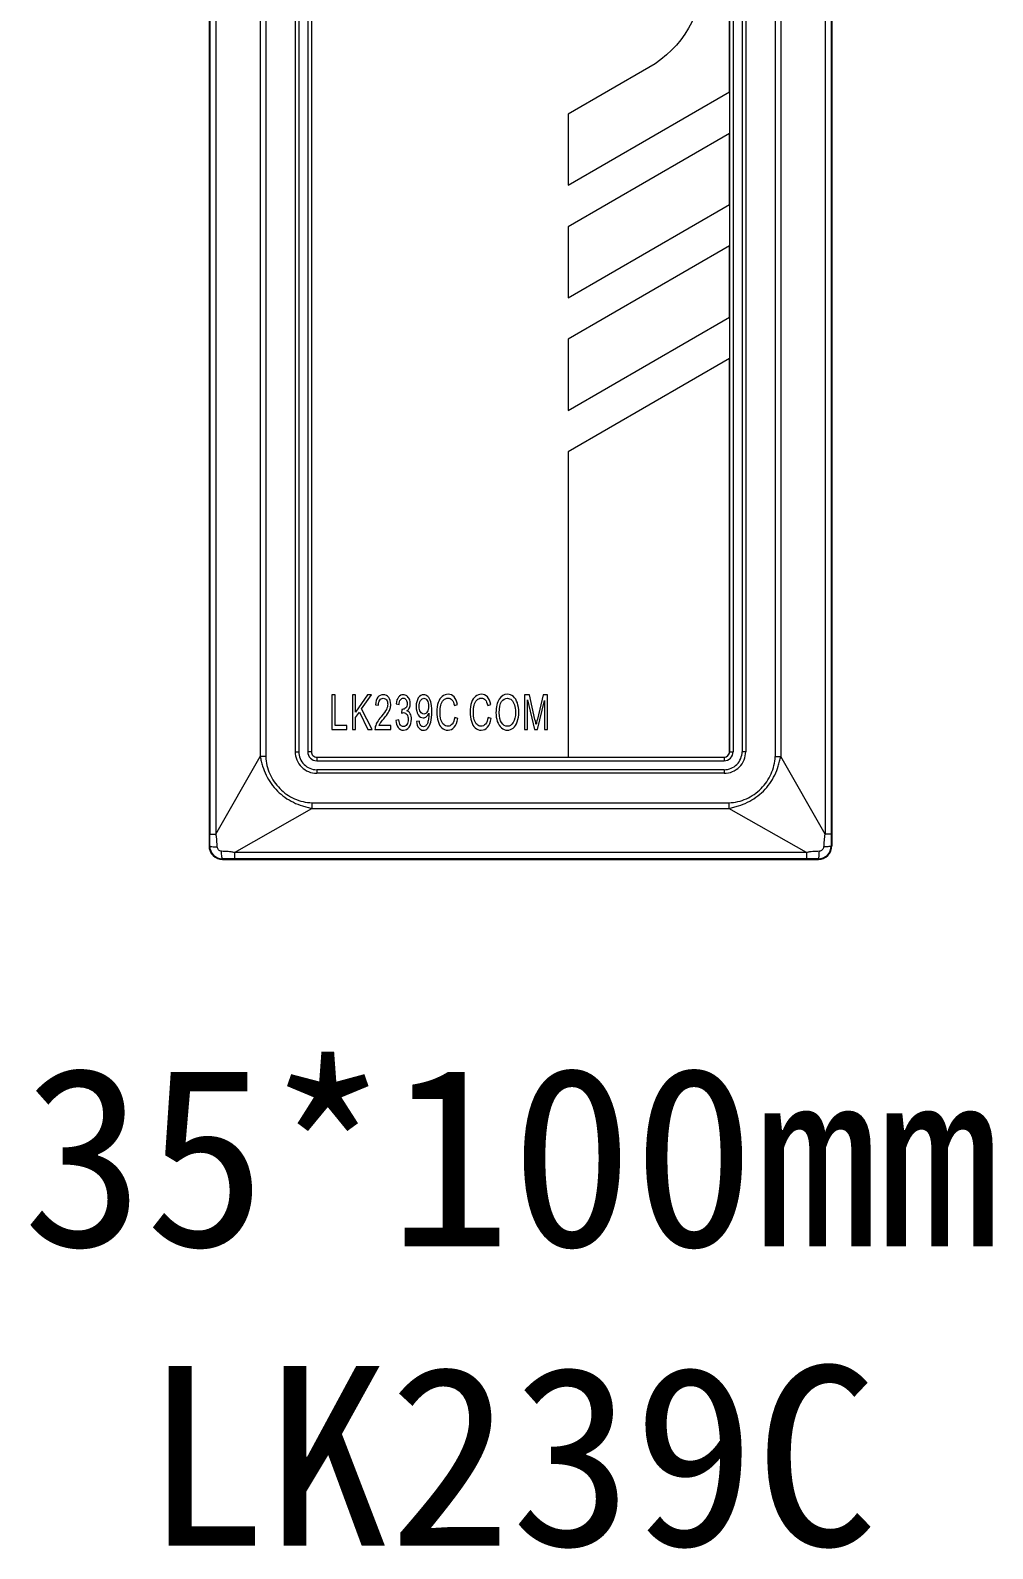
# Model space of a CAD drawing. Header units: millimetres. Extents: x 33157 to 59611, y -29750 to 1750.
# Drawn here: x 53951 to 54004.6, y -4055.3 to -3970.7 of the extents above; entities that cross this region are included whole.
import ezdxf

# ---------------------------------------------------------------- set-up
doc = ezdxf.new("R2010")
doc.units = ezdxf.units.MM
doc.layers.get('0').update_dxf_attribs({"lineweight": 18})
doc.layers.add('细实线', color=7, linetype='Continuous', lineweight=20)
doc.styles.add('WMF-宋体0', font='')
doc.styles.get('WMF-宋体0').set_extended_font_data('宋体')

msp = doc.modelspace()

# ---------------------------------------------------------------- linework, layer by layer
at = {"lineweight": 9}
for p, q in [((53960.92, -3917.66), (53960.92, -4016.16)), ((53995.62, -3917.66), (53995.62, -4016.16)), ((53960.958, -3918.324), (53960.958, -4015.496)), ((53961.3, -3918.324), (53961.3, -4015.496)), ((53995.241, -3918.324), (53995.241, -4015.496)), ((53995.583, -3918.324), (53995.583, -4015.496)), ((53963.766, -3922.641), (53963.766, -4011.179)), ((53964.083, -3922.641), (53964.083, -4011.179)), ((53965.72, -3922.91), (53965.72, -4010.91)), ((53965.92, -3922.91), (53965.92, -4010.91)), ((53966.42, -3922.91), (53966.42, -4010.91)), ((53966.62, -3922.91), (53966.62, -4010.91)), ((53989.92, -3922.91), (53989.92, -4010.91)), ((53990.12, -3922.91), (53990.12, -4010.91)), ((53990.62, -3922.91), (53990.62, -4010.91)), ((53990.82, -3922.91), (53990.82, -4010.91)), ((53992.458, -3922.641), (53992.458, -4011.179)), ((53992.774, -3922.641), (53992.774, -4011.179)), ((53963.766, -4011.179), (53963.766, -4011.179)), ((53964.083, -4011.179), (53964.083, -4011.179)), ((53965.92, -4010.91), (53965.92, -4010.91)), ((53966.62, -4010.91), (53966.62, -4010.91)), ((53966.92, -4011.21), (53966.92, -4011.21)), ((53966.92, -4011.21), (53966.92, -4011.41)), ((53989.62, -4011.21), (53989.62, -4011.21)), ((53989.62, -4011.21), (53989.62, -4011.21)), ((53989.62, -4011.21), (53989.62, -4011.41)), ((53989.62, -4011.21), (53989.62, -4011.21)), ((53990.12, -4010.91), (53990.12, -4010.91)), ((53990.82, -4010.91), (53990.82, -4010.91)), ((53992.774, -4011.179), (53992.774, -4011.179)), ((53966.92, -4011.91), (53966.92, -4011.91)), ((53966.92, -4011.91), (53966.92, -4012.11)), ((53989.62, -4011.41), (53989.62, -4011.41)), ((53989.62, -4011.91), (53989.62, -4011.91)), ((53989.62, -4011.91), (53989.62, -4011.91)), ((53989.62, -4011.91), (53989.62, -4012.11)), ((53989.62, -4012.11), (53989.62, -4012.11)), ((53966.651, -4013.748), (53966.651, -4013.748)), ((53966.651, -4013.748), (53966.651, -4014.064)), ((53989.89, -4013.748), (53989.89, -4013.748)), ((53989.89, -4013.748), (53989.89, -4013.748)), ((53989.89, -4013.748), (53989.89, -4014.064)), ((53966.651, -4014.064), (53966.651, -4014.064)), ((53989.89, -4014.064), (53989.89, -4014.064)), ((53961.3, -4015.496), (53961.3, -4015.496)), ((53995.583, -4015.496), (53995.583, -4015.496)), ((53960.957, -4016.16), (53960.957, -4016.16)), ((53995.62, -4016.16), (53995.62, -4016.16)), ((53961.67, -4016.873), (53961.67, -4016.873)), ((53961.67, -4016.873), (53961.67, -4016.91)), ((53962.334, -4016.53), (53962.334, -4016.53)), ((53962.334, -4016.53), (53962.334, -4016.872)), ((53994.206, -4016.53), (53994.206, -4016.53)), ((53994.206, -4016.53), (53994.206, -4016.53)), ((53994.206, -4016.53), (53994.206, -4016.872)), ((53994.206, -4016.872), (53994.206, -4016.872)), ((53994.87, -4016.873), (53994.87, -4016.873)), ((53994.87, -4016.873), (53994.87, -4016.91)), ((53994.87, -4016.91), (53994.87, -4016.91))]:
    msp.add_line(p, q, dxfattribs=at)
for points, knots in [([(53988.42, -3922.61), (53988.42, -3922.61), (53989.62, -3922.61), (53989.62, -3922.61), (53989.785, -3922.61), (53989.92, -3922.745), (53989.92, -3922.91), (53989.92, -3922.91), (53989.92, -3974.167), (53989.92, -3974.167), (53989.92, -3974.167), (53980.92, -3979.363), (53980.92, -3979.363), (53980.92, -3979.363), (53980.92, -3975.406), (53980.92, -3975.406), (53980.92, -3975.406), (53985.42, -3972.808), (53985.42, -3972.808), (53987.328, -3971.706), (53988.42, -3969.815), (53988.42, -3967.612), (53988.42, -3967.612), (53988.42, -3922.61), (53988.42, -3922.61)], [0, 0, 0, 0, 145209.780127, 145209.780127, 145209.780127, 290419.560254, 290419.560254, 290419.560254, 435629.34038, 435629.34038, 435629.34038, 580839.120507, 580839.120507, 580839.120507, 726048.900634, 726048.900634, 726048.900634, 871258.680761, 871258.680761, 871258.680761, 1016468.460887, 1016468.460887, 1016468.460887, 1161678.241014, 1161678.241014, 1161678.241014, 1161678.241014]), ([(53989.92, -3976.477), (53989.92, -3976.477), (53989.92, -3980.434), (53989.92, -3980.434), (53989.92, -3980.434), (53980.92, -3985.63), (53980.92, -3985.63), (53980.92, -3985.63), (53980.92, -3981.673), (53980.92, -3981.673), (53980.92, -3981.673), (53989.92, -3976.477), (53989.92, -3976.477)], [0, 0, 0, 0, 155194.413418, 155194.413418, 155194.413418, 310388.826835, 310388.826835, 310388.826835, 465583.240253, 465583.240253, 465583.240253, 620777.653671, 620777.653671, 620777.653671, 620777.653671]), ([(53989.92, -3982.744), (53989.92, -3982.744), (53989.92, -3986.701), (53989.92, -3986.701), (53989.92, -3986.701), (53980.92, -3991.898), (53980.92, -3991.898), (53980.92, -3991.898), (53980.92, -3987.94), (53980.92, -3987.94), (53980.92, -3987.94), (53989.92, -3982.744), (53989.92, -3982.744)], [0, 0, 0, 0, 155203.950534, 155203.950534, 155203.950534, 310407.901068, 310407.901068, 310407.901068, 465611.851602, 465611.851602, 465611.851602, 620815.802136, 620815.802136, 620815.802136, 620815.802136]), ([(53989.92, -3989.011), (53989.92, -3989.011), (53989.92, -4010.91), (53989.92, -4010.91), (53989.92, -4011.075), (53989.785, -4011.21), (53989.62, -4011.21), (53989.62, -4011.21), (53980.92, -4011.21), (53980.92, -4011.21), (53980.92, -4011.21), (53980.92, -3994.207), (53980.92, -3994.207), (53980.92, -3994.207), (53989.92, -3989.011), (53989.92, -3989.011)], [0, 0, 0, 0, 150834.966515, 150834.966515, 150834.966515, 301669.93303, 301669.93303, 301669.93303, 452504.899544, 452504.899544, 452504.899544, 603339.866059, 603339.866059, 603339.866059, 754174.832574, 754174.832574, 754174.832574, 754174.832574]), ([(53967.77, -4009.678), (53967.77, -4009.678), (53967.77, -4007.743), (53967.77, -4007.743), (53967.77, -4007.743), (53967.947, -4007.743), (53967.947, -4007.743), (53967.947, -4007.743), (53967.947, -4009.451), (53967.947, -4009.451), (53967.947, -4009.451), (53968.6, -4009.451), (53968.6, -4009.451), (53968.6, -4009.451), (53968.6, -4009.678), (53968.6, -4009.678), (53968.6, -4009.678), (53967.77, -4009.678), (53967.77, -4009.678)], [0, 0, 0, 0, 148589.163504, 148589.163504, 148589.163504, 297178.327008, 297178.327008, 297178.327008, 445767.490511, 445767.490511, 445767.490511, 594356.654015, 594356.654015, 594356.654015, 742945.817519, 742945.817519, 742945.817519, 891534.981023, 891534.981023, 891534.981023, 891534.981023]), ([(53968.906, -4009.678), (53968.906, -4009.678), (53968.906, -4007.743), (53968.906, -4007.743), (53968.906, -4007.743), (53969.082, -4007.743), (53969.082, -4007.743), (53969.082, -4007.743), (53969.082, -4008.702), (53969.082, -4008.702), (53969.082, -4008.702), (53969.742, -4007.743), (53969.742, -4007.743), (53969.742, -4007.743), (53969.98, -4007.743), (53969.98, -4007.743), (53969.98, -4007.743), (53969.423, -4008.527), (53969.423, -4008.527), (53969.423, -4008.527), (53970.004, -4009.678), (53970.004, -4009.678), (53970.004, -4009.678), (53969.772, -4009.678), (53969.772, -4009.678), (53969.772, -4009.678), (53969.299, -4008.701), (53969.299, -4008.701), (53969.299, -4008.701), (53969.082, -4009.007), (53969.082, -4009.007), (53969.082, -4009.007), (53969.082, -4009.678), (53969.082, -4009.678), (53969.082, -4009.678), (53968.906, -4009.678), (53968.906, -4009.678)], [0, 0, 0, 0, 141981.317811, 141981.317811, 141981.317811, 283962.635622, 283962.635622, 283962.635622, 425943.953433, 425943.953433, 425943.953433, 567925.271244, 567925.271244, 567925.271244, 709906.589055, 709906.589055, 709906.589055, 851887.906866, 851887.906866, 851887.906866, 993869.224677, 993869.224677, 993869.224677, 1135850.542488, 1135850.542488, 1135850.542488, 1277831.860299, 1277831.860299, 1277831.860299, 1419813.17811, 1419813.17811, 1419813.17811, 1561794.495921, 1561794.495921, 1561794.495921, 1703775.813732, 1703775.813732, 1703775.813732, 1703775.813732]), ([(53971.045, -4009.451), (53971.045, -4009.451), (53971.045, -4009.678), (53971.045, -4009.678), (53971.045, -4009.678), (53970.165, -4009.678), (53970.165, -4009.678), (53970.164, -4009.62), (53970.17, -4009.565), (53970.184, -4009.512), (53970.207, -4009.425), (53970.243, -4009.339), (53970.293, -4009.255), (53970.343, -4009.171), (53970.414, -4009.074), (53970.506, -4008.963), (53970.65, -4008.791), (53970.748, -4008.654), (53970.799, -4008.553), (53970.85, -4008.452), (53970.876, -4008.357), (53970.876, -4008.267), (53970.876, -4008.173), (53970.853, -4008.093), (53970.806, -4008.029), (53970.76, -4007.964), (53970.699, -4007.932), (53970.625, -4007.932), (53970.546, -4007.932), (53970.483, -4007.966), (53970.435, -4008.034), (53970.388, -4008.102), (53970.364, -4008.197), (53970.364, -4008.318), (53970.364, -4008.318), (53970.197, -4008.294), (53970.197, -4008.294), (53970.208, -4008.112), (53970.251, -4007.973), (53970.326, -4007.878), (53970.401, -4007.782), (53970.502, -4007.734), (53970.628, -4007.734), (53970.756, -4007.734), (53970.857, -4007.786), (53970.931, -4007.889), (53971.006, -4007.992), (53971.043, -4008.12), (53971.043, -4008.272), (53971.043, -4008.35), (53971.032, -4008.426), (53971.01, -4008.501), (53970.988, -4008.576), (53970.952, -4008.655), (53970.902, -4008.738), (53970.851, -4008.82), (53970.767, -4008.934), (53970.65, -4009.078), (53970.552, -4009.198), (53970.489, -4009.279), (53970.461, -4009.322), (53970.434, -4009.365), (53970.411, -4009.407), (53970.392, -4009.451), (53970.392, -4009.451), (53971.045, -4009.451), (53971.045, -4009.451)], [0, 0, 0, 0, 138981.852515, 138981.852515, 138981.852515, 277963.70503, 277963.70503, 277963.70503, 416945.557546, 416945.557546, 416945.557546, 555927.410061, 555927.410061, 555927.410061, 694909.262576, 694909.262576, 694909.262576, 833891.115091, 833891.115091, 833891.115091, 972872.967606, 972872.967606, 972872.967606, 1111854.820121, 1111854.820121, 1111854.820121, 1250836.672637, 1250836.672637, 1250836.672637, 1389818.525152, 1389818.525152, 1389818.525152, 1528800.377667, 1528800.377667, 1528800.377667, 1667782.230182, 1667782.230182, 1667782.230182, 1806764.082697, 1806764.082697, 1806764.082697, 1945745.935213, 1945745.935213, 1945745.935213, 2084727.787728, 2084727.787728, 2084727.787728, 2223709.640243, 2223709.640243, 2223709.640243, 2362691.492758, 2362691.492758, 2362691.492758, 2501673.345273, 2501673.345273, 2501673.345273, 2640655.197788, 2640655.197788, 2640655.197788, 2779637.050304, 2779637.050304, 2779637.050304, 2918618.902819, 2918618.902819, 2918618.902819, 3057600.755334, 3057600.755334, 3057600.755334, 3057600.755334]), ([(53971.325, -4009.164), (53971.325, -4009.164), (53971.488, -4009.132), (53971.488, -4009.132), (53971.507, -4009.267), (53971.538, -4009.364), (53971.583, -4009.424), (53971.628, -4009.483), (53971.683, -4009.513), (53971.748, -4009.513), (53971.826, -4009.513), (53971.891, -4009.474), (53971.944, -4009.397), (53971.996, -4009.319), (53972.022, -4009.223), (53972.022, -4009.109), (53972.022, -4009), (53971.998, -4008.91), (53971.949, -4008.838), (53971.9, -4008.768), (53971.838, -4008.732), (53971.762, -4008.732), (53971.731, -4008.732), (53971.693, -4008.741), (53971.647, -4008.759), (53971.647, -4008.759), (53971.665, -4008.551), (53971.665, -4008.551), (53971.676, -4008.552), (53971.685, -4008.553), (53971.691, -4008.553), (53971.761, -4008.553), (53971.824, -4008.527), (53971.88, -4008.474), (53971.935, -4008.421), (53971.963, -4008.34), (53971.963, -4008.231), (53971.963, -4008.144), (53971.943, -4008.072), (53971.902, -4008.015), (53971.862, -4007.957), (53971.809, -4007.929), (53971.745, -4007.929), (53971.682, -4007.929), (53971.629, -4007.958), (53971.586, -4008.017), (53971.544, -4008.075), (53971.517, -4008.163), (53971.505, -4008.28), (53971.505, -4008.28), (53971.341, -4008.237), (53971.341, -4008.237), (53971.361, -4008.078), (53971.407, -4007.954), (53971.477, -4007.866), (53971.548, -4007.778), (53971.636, -4007.734), (53971.741, -4007.734), (53971.814, -4007.734), (53971.88, -4007.757), (53971.941, -4007.802), (53972.003, -4007.848), (53972.049, -4007.909), (53972.081, -4007.987), (53972.114, -4008.066), (53972.13, -4008.148), (53972.13, -4008.236), (53972.13, -4008.32), (53972.115, -4008.395), (53972.084, -4008.464), (53972.053, -4008.532), (53972.007, -4008.587), (53971.947, -4008.627), (53972.026, -4008.653), (53972.086, -4008.708), (53972.13, -4008.792), (53972.173, -4008.875), (53972.195, -4008.979), (53972.195, -4009.104), (53972.195, -4009.273), (53972.153, -4009.416), (53972.068, -4009.534), (53971.983, -4009.652), (53971.876, -4009.71), (53971.747, -4009.71), (53971.631, -4009.71), (53971.534, -4009.659), (53971.457, -4009.558), (53971.379, -4009.456), (53971.335, -4009.325), (53971.325, -4009.164)], [0, 0, 0, 0, 138023.81253, 138023.81253, 138023.81253, 276047.62506, 276047.62506, 276047.62506, 414071.43759, 414071.43759, 414071.43759, 552095.250121, 552095.250121, 552095.250121, 690119.062651, 690119.062651, 690119.062651, 828142.875181, 828142.875181, 828142.875181, 966166.687711, 966166.687711, 966166.687711, 1104190.500241, 1104190.500241, 1104190.500241, 1242214.312771, 1242214.312771, 1242214.312771, 1380238.125302, 1380238.125302, 1380238.125302, 1518261.937832, 1518261.937832, 1518261.937832, 1656285.750362, 1656285.750362, 1656285.750362, 1794309.562892, 1794309.562892, 1794309.562892, 1932333.375422, 1932333.375422, 1932333.375422, 2070357.187952, 2070357.187952, 2070357.187952, 2208381.000483, 2208381.000483, 2208381.000483, 2346404.813013, 2346404.813013, 2346404.813013, 2484428.625543, 2484428.625543, 2484428.625543, 2622452.438073, 2622452.438073, 2622452.438073, 2760476.250603, 2760476.250603, 2760476.250603, 2898500.063133, 2898500.063133, 2898500.063133, 3036523.875664, 3036523.875664, 3036523.875664, 3174547.688194, 3174547.688194, 3174547.688194, 3312571.500724, 3312571.500724, 3312571.500724, 3450595.313254, 3450595.313254, 3450595.313254, 3588619.125784, 3588619.125784, 3588619.125784, 3726642.938314, 3726642.938314, 3726642.938314, 3864666.750844, 3864666.750844, 3864666.750844, 4002690.563375, 4002690.563375, 4002690.563375, 4140714.375905, 4140714.375905, 4140714.375905, 4140714.375905]), ([(53972.484, -4009.229), (53972.484, -4009.229), (53972.64, -4009.21), (53972.64, -4009.21), (53972.653, -4009.317), (53972.679, -4009.395), (53972.716, -4009.443), (53972.754, -4009.491), (53972.801, -4009.515), (53972.86, -4009.515), (53972.91, -4009.515), (53972.954, -4009.499), (53972.992, -4009.465), (53973.03, -4009.432), (53973.061, -4009.387), (53973.085, -4009.331), (53973.109, -4009.275), (53973.129, -4009.199), (53973.145, -4009.104), (53973.162, -4009.009), (53973.17, -4008.912), (53973.17, -4008.814), (53973.17, -4008.803), (53973.17, -4008.787), (53973.169, -4008.766), (53973.136, -4008.842), (53973.092, -4008.903), (53973.036, -4008.95), (53972.979, -4008.997), (53972.918, -4009.021), (53972.852, -4009.021), (53972.743, -4009.021), (53972.65, -4008.963), (53972.574, -4008.847), (53972.498, -4008.731), (53972.46, -4008.578), (53972.46, -4008.388), (53972.46, -4008.191), (53972.5, -4008.034), (53972.579, -4007.914), (53972.658, -4007.794), (53972.758, -4007.734), (53972.877, -4007.734), (53972.963, -4007.734), (53973.042, -4007.768), (53973.114, -4007.836), (53973.185, -4007.904), (53973.239, -4008), (53973.277, -4008.126), (53973.314, -4008.251), (53973.332, -4008.433), (53973.332, -4008.67), (53973.332, -4008.917), (53973.314, -4009.114), (53973.277, -4009.261), (53973.24, -4009.407), (53973.185, -4009.519), (53973.113, -4009.595), (53973.04, -4009.672), (53972.955, -4009.71), (53972.857, -4009.71), (53972.753, -4009.71), (53972.668, -4009.668), (53972.603, -4009.584), (53972.537, -4009.5), (53972.497, -4009.381), (53972.484, -4009.229)], [0, 0, 0, 0, 138989.19006, 138989.19006, 138989.19006, 277978.380119, 277978.380119, 277978.380119, 416967.570179, 416967.570179, 416967.570179, 555956.760238, 555956.760238, 555956.760238, 694945.950298, 694945.950298, 694945.950298, 833935.140357, 833935.140357, 833935.140357, 972924.330417, 972924.330417, 972924.330417, 1111913.520476, 1111913.520476, 1111913.520476, 1250902.710536, 1250902.710536, 1250902.710536, 1389891.900595, 1389891.900595, 1389891.900595, 1528881.090655, 1528881.090655, 1528881.090655, 1667870.280714, 1667870.280714, 1667870.280714, 1806859.470774, 1806859.470774, 1806859.470774, 1945848.660833, 1945848.660833, 1945848.660833, 2084837.850893, 2084837.850893, 2084837.850893, 2223827.040952, 2223827.040952, 2223827.040952, 2362816.231012, 2362816.231012, 2362816.231012, 2501805.421071, 2501805.421071, 2501805.421071, 2640794.611131, 2640794.611131, 2640794.611131, 2779783.80119, 2779783.80119, 2779783.80119, 2918772.99125, 2918772.99125, 2918772.99125, 3057762.181309, 3057762.181309, 3057762.181309, 3057762.181309]), ([(53974.607, -4008.999), (53974.607, -4008.999), (53974.783, -4009.064), (53974.783, -4009.064), (53974.746, -4009.274), (53974.68, -4009.434), (53974.585, -4009.544), (53974.489, -4009.655), (53974.372, -4009.71), (53974.234, -4009.71), (53974.091, -4009.71), (53973.975, -4009.668), (53973.885, -4009.583), (53973.795, -4009.498), (53973.727, -4009.375), (53973.68, -4009.214), (53973.634, -4009.053), (53973.61, -4008.88), (53973.61, -4008.696), (53973.61, -4008.494), (53973.636, -4008.319), (53973.689, -4008.169), (53973.742, -4008.019), (53973.817, -4007.905), (53973.915, -4007.827), (53974.012, -4007.749), (53974.12, -4007.71), (53974.237, -4007.71), (53974.37, -4007.71), (53974.481, -4007.759), (53974.572, -4007.858), (53974.662, -4007.957), (53974.725, -4008.095), (53974.761, -4008.273), (53974.761, -4008.273), (53974.588, -4008.333), (53974.588, -4008.333), (53974.558, -4008.192), (53974.513, -4008.089), (53974.454, -4008.025), (53974.396, -4007.961), (53974.322, -4007.929), (53974.234, -4007.929), (53974.132, -4007.929), (53974.046, -4007.965), (53973.978, -4008.036), (53973.91, -4008.107), (53973.861, -4008.203), (53973.834, -4008.323), (53973.806, -4008.443), (53973.792, -4008.567), (53973.792, -4008.694), (53973.792, -4008.859), (53973.808, -4009.002), (53973.841, -4009.125), (53973.874, -4009.248), (53973.925, -4009.339), (53973.994, -4009.4), (53974.064, -4009.461), (53974.139, -4009.491), (53974.219, -4009.491), (53974.318, -4009.491), (53974.401, -4009.45), (53974.469, -4009.367), (53974.537, -4009.284), (53974.583, -4009.162), (53974.607, -4008.999)], [0, 0, 0, 0, 138990.288634, 138990.288634, 138990.288634, 277980.577267, 277980.577267, 277980.577267, 416970.865901, 416970.865901, 416970.865901, 555961.154534, 555961.154534, 555961.154534, 694951.443168, 694951.443168, 694951.443168, 833941.731801, 833941.731801, 833941.731801, 972932.020435, 972932.020435, 972932.020435, 1111922.309068, 1111922.309068, 1111922.309068, 1250912.597702, 1250912.597702, 1250912.597702, 1389902.886336, 1389902.886336, 1389902.886336, 1528893.174969, 1528893.174969, 1528893.174969, 1667883.463603, 1667883.463603, 1667883.463603, 1806873.752236, 1806873.752236, 1806873.752236, 1945864.04087, 1945864.04087, 1945864.04087, 2084854.329503, 2084854.329503, 2084854.329503, 2223844.618137, 2223844.618137, 2223844.618137, 2362834.90677, 2362834.90677, 2362834.90677, 2501825.195404, 2501825.195404, 2501825.195404, 2640815.484038, 2640815.484038, 2640815.484038, 2779805.772671, 2779805.772671, 2779805.772671, 2918796.061305, 2918796.061305, 2918796.061305, 3057786.349938, 3057786.349938, 3057786.349938, 3057786.349938]), ([(53976.463, -4008.999), (53976.463, -4008.999), (53976.639, -4009.064), (53976.639, -4009.064), (53976.602, -4009.274), (53976.536, -4009.434), (53976.441, -4009.544), (53976.345, -4009.655), (53976.228, -4009.71), (53976.09, -4009.71), (53975.947, -4009.71), (53975.831, -4009.668), (53975.741, -4009.583), (53975.651, -4009.498), (53975.583, -4009.375), (53975.536, -4009.214), (53975.49, -4009.053), (53975.466, -4008.88), (53975.466, -4008.696), (53975.466, -4008.494), (53975.492, -4008.319), (53975.545, -4008.169), (53975.598, -4008.019), (53975.673, -4007.905), (53975.771, -4007.827), (53975.868, -4007.749), (53975.976, -4007.71), (53976.093, -4007.71), (53976.226, -4007.71), (53976.337, -4007.759), (53976.428, -4007.858), (53976.518, -4007.957), (53976.581, -4008.095), (53976.617, -4008.273), (53976.617, -4008.273), (53976.444, -4008.333), (53976.444, -4008.333), (53976.414, -4008.192), (53976.369, -4008.089), (53976.31, -4008.025), (53976.252, -4007.961), (53976.178, -4007.929), (53976.089, -4007.929), (53975.988, -4007.929), (53975.902, -4007.965), (53975.834, -4008.036), (53975.766, -4008.107), (53975.717, -4008.203), (53975.69, -4008.323), (53975.662, -4008.443), (53975.648, -4008.567), (53975.648, -4008.694), (53975.648, -4008.859), (53975.664, -4009.002), (53975.697, -4009.125), (53975.73, -4009.248), (53975.781, -4009.339), (53975.85, -4009.4), (53975.92, -4009.461), (53975.995, -4009.491), (53976.075, -4009.491), (53976.174, -4009.491), (53976.257, -4009.45), (53976.325, -4009.367), (53976.393, -4009.284), (53976.439, -4009.162), (53976.463, -4008.999)], [0, 0, 0, 0, 138994.88031, 138994.88031, 138994.88031, 277989.76062, 277989.76062, 277989.76062, 416984.640929, 416984.640929, 416984.640929, 555979.521239, 555979.521239, 555979.521239, 694974.401549, 694974.401549, 694974.401549, 833969.281859, 833969.281859, 833969.281859, 972964.162169, 972964.162169, 972964.162169, 1111959.042478, 1111959.042478, 1111959.042478, 1250953.922788, 1250953.922788, 1250953.922788, 1389948.803098, 1389948.803098, 1389948.803098, 1528943.683408, 1528943.683408, 1528943.683408, 1667938.563718, 1667938.563718, 1667938.563718, 1806933.444027, 1806933.444027, 1806933.444027, 1945928.324337, 1945928.324337, 1945928.324337, 2084923.204647, 2084923.204647, 2084923.204647, 2223918.084957, 2223918.084957, 2223918.084957, 2362912.965267, 2362912.965267, 2362912.965267, 2501907.845576, 2501907.845576, 2501907.845576, 2640902.725886, 2640902.725886, 2640902.725886, 2779897.606196, 2779897.606196, 2779897.606196, 2918892.486506, 2918892.486506, 2918892.486506, 3057887.366816, 3057887.366816, 3057887.366816, 3057887.366816]), ([(53976.906, -4008.736), (53976.906, -4008.415), (53976.965, -4008.164), (53977.084, -4007.982), (53977.202, -4007.801), (53977.355, -4007.71), (53977.543, -4007.71), (53977.665, -4007.71), (53977.776, -4007.753), (53977.874, -4007.838), (53977.973, -4007.923), (53978.048, -4008.042), (53978.1, -4008.195), (53978.151, -4008.347), (53978.177, -4008.52), (53978.177, -4008.713), (53978.177, -4008.909), (53978.15, -4009.085), (53978.096, -4009.239), (53978.041, -4009.394), (53977.964, -4009.511), (53977.865, -4009.591), (53977.765, -4009.67), (53977.657, -4009.71), (53977.542, -4009.71), (53977.416, -4009.71), (53977.305, -4009.666), (53977.206, -4009.578), (53977.108, -4009.49), (53977.033, -4009.37), (53976.982, -4009.218), (53976.931, -4009.066), (53976.906, -4008.906), (53976.906, -4008.736)], [0, 0, 0, 0, 142419.2992, 142419.2992, 142419.2992, 284838.5984, 284838.5984, 284838.5984, 427257.897599, 427257.897599, 427257.897599, 569677.196799, 569677.196799, 569677.196799, 712096.495999, 712096.495999, 712096.495999, 854515.795199, 854515.795199, 854515.795199, 996935.094398, 996935.094398, 996935.094398, 1139354.393598, 1139354.393598, 1139354.393598, 1281773.692798, 1281773.692798, 1281773.692798, 1424192.991998, 1424192.991998, 1424192.991998, 1566612.291198, 1566612.291198, 1566612.291198, 1566612.291198]), ([(53978.503, -4009.678), (53978.503, -4009.678), (53978.503, -4007.743), (53978.503, -4007.743), (53978.503, -4007.743), (53978.766, -4007.743), (53978.766, -4007.743), (53978.766, -4007.743), (53979.081, -4009.112), (53979.081, -4009.112), (53979.11, -4009.24), (53979.131, -4009.335), (53979.144, -4009.399), (53979.159, -4009.329), (53979.183, -4009.225), (53979.215, -4009.088), (53979.215, -4009.088), (53979.535, -4007.743), (53979.535, -4007.743), (53979.535, -4007.743), (53979.77, -4007.743), (53979.77, -4007.743), (53979.77, -4007.743), (53979.77, -4009.678), (53979.77, -4009.678), (53979.77, -4009.678), (53979.602, -4009.678), (53979.602, -4009.678), (53979.602, -4009.678), (53979.602, -4008.059), (53979.602, -4008.059), (53979.602, -4008.059), (53979.214, -4009.678), (53979.214, -4009.678), (53979.214, -4009.678), (53979.055, -4009.678), (53979.055, -4009.678), (53979.055, -4009.678), (53978.672, -4008.029), (53978.672, -4008.029), (53978.672, -4008.029), (53978.672, -4009.678), (53978.672, -4009.678), (53978.672, -4009.678), (53978.503, -4009.678), (53978.503, -4009.678)], [0, 0, 0, 0, 140545.931055, 140545.931055, 140545.931055, 281091.86211, 281091.86211, 281091.86211, 421637.793165, 421637.793165, 421637.793165, 562183.724221, 562183.724221, 562183.724221, 702729.655276, 702729.655276, 702729.655276, 843275.586331, 843275.586331, 843275.586331, 983821.517386, 983821.517386, 983821.517386, 1124367.448441, 1124367.448441, 1124367.448441, 1264913.379496, 1264913.379496, 1264913.379496, 1405459.310551, 1405459.310551, 1405459.310551, 1546005.241606, 1546005.241606, 1546005.241606, 1686551.172662, 1686551.172662, 1686551.172662, 1827097.103717, 1827097.103717, 1827097.103717, 1967643.034772, 1967643.034772, 1967643.034772, 2108188.965827, 2108188.965827, 2108188.965827, 2108188.965827]), ([(53973.15, -4008.375), (53973.15, -4008.239), (53973.126, -4008.131), (53973.076, -4008.052), (53973.027, -4007.972), (53972.967, -4007.932), (53972.896, -4007.932), (53972.823, -4007.932), (53972.76, -4007.975), (53972.707, -4008.061), (53972.654, -4008.147), (53972.627, -4008.258), (53972.627, -4008.395), (53972.627, -4008.518), (53972.652, -4008.618), (53972.703, -4008.695), (53972.754, -4008.772), (53972.817, -4008.81), (53972.892, -4008.81), (53972.967, -4008.81), (53973.029, -4008.772), (53973.078, -4008.695), (53973.126, -4008.618), (53973.15, -4008.511), (53973.15, -4008.375)], [0, 0, 0, 0, 145298.667993, 145298.667993, 145298.667993, 290597.335986, 290597.335986, 290597.335986, 435896.003978, 435896.003978, 435896.003978, 581194.671971, 581194.671971, 581194.671971, 726493.339964, 726493.339964, 726493.339964, 871792.007957, 871792.007957, 871792.007957, 1017090.675949, 1017090.675949, 1017090.675949, 1162389.343942, 1162389.343942, 1162389.343942, 1162389.343942]), ([(53977.088, -4008.74), (53977.088, -4008.973), (53977.131, -4009.156), (53977.217, -4009.29), (53977.303, -4009.424), (53977.411, -4009.491), (53977.541, -4009.491), (53977.673, -4009.491), (53977.782, -4009.424), (53977.867, -4009.288), (53977.953, -4009.153), (53977.995, -4008.961), (53977.995, -4008.713), (53977.995, -4008.556), (53977.977, -4008.418), (53977.941, -4008.301), (53977.904, -4008.184), (53977.851, -4008.093), (53977.78, -4008.029), (53977.71, -4007.964), (53977.631, -4007.932), (53977.543, -4007.932), (53977.419, -4007.932), (53977.312, -4007.994), (53977.222, -4008.118), (53977.133, -4008.243), (53977.088, -4008.45), (53977.088, -4008.74)], [0, 0, 0, 0, 143981.334663, 143981.334663, 143981.334663, 287962.669326, 287962.669326, 287962.669326, 431944.003989, 431944.003989, 431944.003989, 575925.338652, 575925.338652, 575925.338652, 719906.673315, 719906.673315, 719906.673315, 863888.007978, 863888.007978, 863888.007978, 1007869.342641, 1007869.342641, 1007869.342641, 1151850.677304, 1151850.677304, 1151850.677304, 1295832.011967, 1295832.011967, 1295832.011967, 1295832.011967])]:
    msp.add_open_spline(points, degree=3, knots=knots)
for points in [[(53961.3, -4015.496), (53961.3, -4015.496), (53963.766, -4011.179), (53963.766, -4011.179)], [(53964.083, -4011.179), (53964.083, -4011.179), (53963.766, -4011.179), (53963.766, -4011.179)], [(53965.72, -4010.91), (53965.72, -4010.91), (53965.92, -4010.91), (53965.92, -4010.91)], [(53966.62, -4010.91), (53966.62, -4010.91), (53966.42, -4010.91), (53966.42, -4010.91)], [(53966.92, -4011.21), (53966.92, -4011.21), (53989.62, -4011.21), (53989.62, -4011.21)], [(53966.92, -4011.21), (53966.92, -4011.21), (53989.62, -4011.21), (53989.62, -4011.21)], [(53989.92, -4010.91), (53989.92, -4010.91), (53990.12, -4010.91), (53990.12, -4010.91)], [(53990.82, -4010.91), (53990.82, -4010.91), (53990.62, -4010.91), (53990.62, -4010.91)], [(53992.458, -4011.179), (53992.458, -4011.179), (53992.774, -4011.179), (53992.774, -4011.179)], [(53995.241, -4015.496), (53995.241, -4015.496), (53992.774, -4011.179), (53992.774, -4011.179)], [(53966.92, -4011.41), (53966.92, -4011.41), (53989.62, -4011.41), (53989.62, -4011.41)], [(53989.62, -4011.91), (53989.62, -4011.91), (53966.92, -4011.91), (53966.92, -4011.91)], [(53989.62, -4012.11), (53989.62, -4012.11), (53966.92, -4012.11), (53966.92, -4012.11)], [(53966.651, -4013.748), (53966.651, -4013.748), (53989.89, -4013.748), (53989.89, -4013.748)], [(53962.334, -4016.53), (53962.334, -4016.53), (53966.651, -4014.064), (53966.651, -4014.064)], [(53966.651, -4014.064), (53966.651, -4014.064), (53989.89, -4014.064), (53989.89, -4014.064)], [(53994.206, -4016.53), (53994.206, -4016.53), (53989.89, -4014.064), (53989.89, -4014.064)], [(53960.958, -4015.496), (53960.958, -4015.496), (53961.3, -4015.496), (53961.3, -4015.496)], [(53960.957, -4016.16), (53960.958, -4015.938), (53960.958, -4015.717), (53960.958, -4015.496)], [(53995.583, -4015.496), (53995.583, -4015.496), (53995.241, -4015.496), (53995.241, -4015.496)], [(53995.583, -4015.496), (53995.583, -4015.717), (53995.583, -4015.938), (53995.583, -4016.16)], [(53960.957, -4016.16), (53960.957, -4016.16), (53960.92, -4016.16), (53960.92, -4016.16)], [(53995.583, -4016.16), (53995.583, -4016.16), (53995.62, -4016.16), (53995.62, -4016.16)], [(53961.67, -4016.91), (53961.67, -4016.91), (53994.87, -4016.91), (53994.87, -4016.91)], [(53962.334, -4016.872), (53962.113, -4016.872), (53961.892, -4016.872), (53961.67, -4016.873)], [(53994.206, -4016.53), (53994.206, -4016.53), (53962.334, -4016.53), (53962.334, -4016.53)], [(53994.206, -4016.872), (53994.206, -4016.872), (53962.334, -4016.872), (53962.334, -4016.872)], [(53994.87, -4016.873), (53994.649, -4016.872), (53994.428, -4016.872), (53994.206, -4016.872)]]:
    msp.add_open_spline(points, degree=3, dxfattribs=at)
for points, knots in [([(53963.766, -4011.179), (53963.788, -4011.267), (53963.808, -4011.356), (53963.829, -4011.444), (53963.851, -4011.532), (53963.875, -4011.62), (53963.903, -4011.707), (53963.957, -4011.88), (53964.023, -4012.05), (53964.103, -4012.213), (53964.183, -4012.376), (53964.276, -4012.533), (53964.381, -4012.682), (53964.486, -4012.83), (53964.604, -4012.969), (53964.732, -4013.098), (53964.861, -4013.226), (53965, -4013.344), (53965.149, -4013.449), (53965.297, -4013.555), (53965.454, -4013.647), (53965.617, -4013.727), (53965.78, -4013.807), (53965.95, -4013.873), (53966.124, -4013.928), (53966.21, -4013.955), (53966.298, -4013.979), (53966.386, -4014.001), (53966.474, -4014.023), (53966.563, -4014.042), (53966.651, -4014.064)], [0, 0, 0, 0, 143299.783302, 143299.783302, 143299.783302, 286599.566604, 286599.566604, 286599.566604, 429899.349906, 429899.349906, 429899.349906, 573199.133208, 573199.133208, 573199.133208, 716498.91651, 716498.91651, 716498.91651, 859798.699812, 859798.699812, 859798.699812, 1003098.483114, 1003098.483114, 1003098.483114, 1146398.266416, 1146398.266416, 1146398.266416, 1289698.049718, 1289698.049718, 1289698.049718, 1432997.83302, 1432997.83302, 1432997.83302, 1432997.83302]), ([(53964.083, -4011.179), (53964.083, -4011.345), (53964.105, -4011.512), (53964.143, -4011.674), (53964.181, -4011.836), (53964.234, -4011.994), (53964.302, -4012.146), (53964.438, -4012.449), (53964.631, -4012.728), (53964.867, -4012.963), (53965.102, -4013.199), (53965.381, -4013.392), (53965.684, -4013.528), (53965.836, -4013.596), (53965.994, -4013.649), (53966.156, -4013.687), (53966.318, -4013.725), (53966.485, -4013.748), (53966.651, -4013.748)], [0, 0, 0, 0, 148587.49709, 148587.49709, 148587.49709, 297174.99418, 297174.99418, 297174.99418, 445762.49127, 445762.49127, 445762.49127, 594349.98836, 594349.98836, 594349.98836, 742937.485449, 742937.485449, 742937.485449, 891524.982539, 891524.982539, 891524.982539, 891524.982539]), ([(53965.72, -4010.91), (53965.72, -4011.228), (53965.847, -4011.533), (53966.072, -4011.758), (53966.297, -4011.983), (53966.602, -4012.11), (53966.92, -4012.11)], [0, 0, 0, 0, 175026.790416, 175026.790416, 175026.790416, 350053.580831, 350053.580831, 350053.580831, 350053.580831]), ([(53965.92, -4010.91), (53965.92, -4011.175), (53966.026, -4011.429), (53966.213, -4011.617), (53966.401, -4011.805), (53966.655, -4011.91), (53966.92, -4011.91)], [0, 0, 0, 0, 175027.174643, 175027.174643, 175027.174643, 350054.349285, 350054.349285, 350054.349285, 350054.349285]), ([(53966.42, -4010.91), (53966.42, -4011.042), (53966.473, -4011.17), (53966.567, -4011.263), (53966.661, -4011.357), (53966.788, -4011.41), (53966.92, -4011.41)], [0, 0, 0, 0, 175028.135601, 175028.135601, 175028.135601, 350056.271202, 350056.271202, 350056.271202, 350056.271202]), ([(53966.62, -4010.91), (53966.62, -4010.989), (53966.652, -4011.066), (53966.708, -4011.122), (53966.764, -4011.178), (53966.841, -4011.21), (53966.92, -4011.21)], [0, 0, 0, 0, 175028.519989, 175028.519989, 175028.519989, 350057.039977, 350057.039977, 350057.039977, 350057.039977]), ([(53989.62, -4012.11), (53989.939, -4012.11), (53990.244, -4011.983), (53990.469, -4011.758), (53990.694, -4011.533), (53990.82, -4011.228), (53990.82, -4010.91)], [0, 0, 0, 0, 175102.653522, 175102.653522, 175102.653522, 350205.307044, 350205.307044, 350205.307044, 350205.307044]), ([(53989.62, -4011.91), (53989.886, -4011.91), (53990.14, -4011.805), (53990.327, -4011.617), (53990.515, -4011.429), (53990.62, -4011.175), (53990.62, -4010.91)], [0, 0, 0, 0, 175102.181301, 175102.181301, 175102.181301, 350204.362603, 350204.362603, 350204.362603, 350204.362603]), ([(53989.62, -4011.41), (53989.753, -4011.41), (53989.88, -4011.357), (53989.974, -4011.263), (53990.068, -4011.17), (53990.12, -4011.042), (53990.12, -4010.91)], [0, 0, 0, 0, 175101.000855, 175101.000855, 175101.000855, 350202.00171, 350202.00171, 350202.00171, 350202.00171]), ([(53989.62, -4011.21), (53989.7, -4011.21), (53989.776, -4011.178), (53989.832, -4011.122), (53989.889, -4011.066), (53989.92, -4010.989), (53989.92, -4010.91)], [0, 0, 0, 0, 175100.528605, 175100.528605, 175100.528605, 350201.057211, 350201.057211, 350201.057211, 350201.057211]), ([(53989.89, -4013.748), (53990.056, -4013.748), (53990.222, -4013.725), (53990.384, -4013.687), (53990.547, -4013.65), (53990.705, -4013.596), (53990.857, -4013.528), (53991.159, -4013.392), (53991.438, -4013.199), (53991.674, -4012.963), (53991.91, -4012.728), (53992.103, -4012.449), (53992.238, -4012.146), (53992.306, -4011.994), (53992.36, -4011.836), (53992.398, -4011.674), (53992.436, -4011.512), (53992.458, -4011.345), (53992.458, -4011.179)], [0, 0, 0, 0, 148658.415286, 148658.415286, 148658.415286, 297316.830572, 297316.830572, 297316.830572, 445975.245858, 445975.245858, 445975.245858, 594633.661144, 594633.661144, 594633.661144, 743292.07643, 743292.07643, 743292.07643, 891950.491716, 891950.491716, 891950.491716, 891950.491716]), ([(53989.89, -4014.064), (53989.978, -4014.042), (53990.066, -4014.023), (53990.155, -4014.001), (53990.243, -4013.979), (53990.33, -4013.955), (53990.417, -4013.928), (53990.59, -4013.873), (53990.76, -4013.807), (53990.924, -4013.727), (53991.087, -4013.647), (53991.244, -4013.555), (53991.392, -4013.449), (53991.54, -4013.344), (53991.68, -4013.226), (53991.808, -4013.098), (53991.937, -4012.969), (53992.054, -4012.83), (53992.16, -4012.682), (53992.265, -4012.533), (53992.358, -4012.376), (53992.438, -4012.213), (53992.517, -4012.05), (53992.584, -4011.88), (53992.638, -4011.707), (53992.665, -4011.62), (53992.689, -4011.532), (53992.711, -4011.444), (53992.733, -4011.356), (53992.753, -4011.267), (53992.774, -4011.179)], [0, 0, 0, 0, 143369.089785, 143369.089785, 143369.089785, 286738.179569, 286738.179569, 286738.179569, 430107.269354, 430107.269354, 430107.269354, 573476.359138, 573476.359138, 573476.359138, 716845.448923, 716845.448923, 716845.448923, 860214.538707, 860214.538707, 860214.538707, 1003583.628492, 1003583.628492, 1003583.628492, 1146952.718276, 1146952.718276, 1146952.718276, 1290321.808061, 1290321.808061, 1290321.808061, 1433690.897845, 1433690.897845, 1433690.897845, 1433690.897845]), ([(53961.378, -4016.215), (53961.374, -4016.155), (53961.371, -4016.095), (53961.367, -4016.035), (53961.364, -4015.974), (53961.36, -4015.914), (53961.355, -4015.854), (53961.35, -4015.794), (53961.344, -4015.734), (53961.337, -4015.673), (53961.33, -4015.613), (53961.322, -4015.552), (53961.3, -4015.496)], [0, 0, 0, 0, 155193.705793, 155193.705793, 155193.705793, 310387.411586, 310387.411586, 310387.411586, 465581.117378, 465581.117378, 465581.117378, 620774.823171, 620774.823171, 620774.823171, 620774.823171]), ([(53995.241, -4015.496), (53995.23, -4015.524), (53995.223, -4015.553), (53995.217, -4015.583), (53995.212, -4015.613), (53995.207, -4015.643), (53995.203, -4015.673), (53995.196, -4015.733), (53995.191, -4015.793), (53995.186, -4015.854), (53995.181, -4015.914), (53995.177, -4015.974), (53995.173, -4016.035), (53995.17, -4016.095), (53995.166, -4016.155), (53995.163, -4016.215)], [0, 0, 0, 0, 150908.521349, 150908.521349, 150908.521349, 301817.042698, 301817.042698, 301817.042698, 452725.564047, 452725.564047, 452725.564047, 603634.085396, 603634.085396, 603634.085396, 754542.606745, 754542.606745, 754542.606745, 754542.606745]), ([(53960.92, -4016.16), (53960.92, -4016.359), (53960.999, -4016.55), (53961.14, -4016.69), (53961.281, -4016.831), (53961.471, -4016.91), (53961.67, -4016.91)], [0, 0, 0, 0, 175020.318392, 175020.318392, 175020.318392, 350040.636785, 350040.636785, 350040.636785, 350040.636785]), ([(53960.957, -4016.16), (53960.957, -4016.349), (53961.032, -4016.53), (53961.166, -4016.664), (53961.3, -4016.798), (53961.481, -4016.873), (53961.67, -4016.873)], [0, 0, 0, 0, 175020.389099, 175020.389099, 175020.389099, 350040.778199, 350040.778199, 350040.778199, 350040.778199]), ([(53960.957, -4016.16), (53960.958, -4016.164), (53960.962, -4016.167), (53960.966, -4016.17), (53960.974, -4016.174), (53960.982, -4016.177), (53960.99, -4016.179), (53961.002, -4016.183), (53961.015, -4016.186), (53961.028, -4016.188), (53961.045, -4016.191), (53961.062, -4016.194), (53961.079, -4016.196), (53961.124, -4016.202), (53961.169, -4016.206), (53961.214, -4016.209), (53961.269, -4016.212), (53961.323, -4016.214), (53961.378, -4016.215)], [0, 0, 0, 0, 148584.726102, 148584.726102, 148584.726102, 297169.452203, 297169.452203, 297169.452203, 445754.178305, 445754.178305, 445754.178305, 594338.904406, 594338.904406, 594338.904406, 742923.630508, 742923.630508, 742923.630508, 891508.356609, 891508.356609, 891508.356609, 891508.356609]), ([(53961.615, -4016.452), (53961.555, -4016.449), (53961.496, -4016.421), (53961.452, -4016.378), (53961.409, -4016.334), (53961.381, -4016.275), (53961.378, -4016.215)], [0, 0, 0, 0, 175021.291647, 175021.291647, 175021.291647, 350042.583293, 350042.583293, 350042.583293, 350042.583293]), ([(53994.87, -4016.91), (53995.069, -4016.91), (53995.26, -4016.831), (53995.401, -4016.69), (53995.541, -4016.55), (53995.62, -4016.359), (53995.62, -4016.16)], [0, 0, 0, 0, 175126.967429, 175126.967429, 175126.967429, 350253.934857, 350253.934857, 350253.934857, 350253.934857]), ([(53994.87, -4016.873), (53995.059, -4016.873), (53995.241, -4016.798), (53995.375, -4016.664), (53995.508, -4016.53), (53995.584, -4016.349), (53995.583, -4016.16)], [0, 0, 0, 0, 175126.880717, 175126.880717, 175126.880717, 350253.761434, 350253.761434, 350253.761434, 350253.761434]), ([(53995.163, -4016.215), (53995.16, -4016.275), (53995.132, -4016.334), (53995.088, -4016.378), (53995.045, -4016.421), (53994.985, -4016.449), (53994.926, -4016.452)], [0, 0, 0, 0, 175125.910095, 175125.910095, 175125.910095, 350251.82019, 350251.82019, 350251.82019, 350251.82019]), ([(53995.583, -4016.16), (53995.583, -4016.164), (53995.578, -4016.167), (53995.574, -4016.17), (53995.566, -4016.174), (53995.558, -4016.177), (53995.55, -4016.179), (53995.538, -4016.183), (53995.525, -4016.186), (53995.512, -4016.188), (53995.495, -4016.191), (53995.478, -4016.194), (53995.461, -4016.196), (53995.417, -4016.202), (53995.372, -4016.206), (53995.327, -4016.209), (53995.272, -4016.212), (53995.217, -4016.214), (53995.163, -4016.215)], [0, 0, 0, 0, 148675.926924, 148675.926924, 148675.926924, 297351.853848, 297351.853848, 297351.853848, 446027.780772, 446027.780772, 446027.780772, 594703.707697, 594703.707697, 594703.707697, 743379.634621, 743379.634621, 743379.634621, 892055.561545, 892055.561545, 892055.561545, 892055.561545]), ([(53961.67, -4016.873), (53961.666, -4016.872), (53961.663, -4016.868), (53961.661, -4016.864), (53961.656, -4016.856), (53961.653, -4016.848), (53961.651, -4016.84), (53961.648, -4016.828), (53961.645, -4016.815), (53961.642, -4016.802), (53961.639, -4016.785), (53961.636, -4016.768), (53961.634, -4016.751), (53961.628, -4016.706), (53961.624, -4016.661), (53961.621, -4016.616), (53961.618, -4016.562), (53961.616, -4016.507), (53961.615, -4016.452)], [0, 0, 0, 0, 148587.271979, 148587.271979, 148587.271979, 297174.543959, 297174.543959, 297174.543959, 445761.815938, 445761.815938, 445761.815938, 594349.087918, 594349.087918, 594349.087918, 742936.359897, 742936.359897, 742936.359897, 891523.631877, 891523.631877, 891523.631877, 891523.631877]), ([(53962.334, -4016.53), (53962.306, -4016.519), (53962.277, -4016.512), (53962.247, -4016.507), (53962.217, -4016.501), (53962.187, -4016.497), (53962.157, -4016.493), (53962.097, -4016.485), (53962.037, -4016.48), (53961.976, -4016.475), (53961.916, -4016.471), (53961.856, -4016.467), (53961.795, -4016.463), (53961.735, -4016.459), (53961.675, -4016.456), (53961.615, -4016.452)], [0, 0, 0, 0, 150820.486913, 150820.486913, 150820.486913, 301640.973827, 301640.973827, 301640.973827, 452461.46074, 452461.46074, 452461.46074, 603281.947653, 603281.947653, 603281.947653, 754102.434566, 754102.434566, 754102.434566, 754102.434566]), ([(53994.926, -4016.452), (53994.866, -4016.456), (53994.805, -4016.459), (53994.745, -4016.463), (53994.685, -4016.466), (53994.624, -4016.47), (53994.564, -4016.475), (53994.504, -4016.48), (53994.444, -4016.486), (53994.384, -4016.493), (53994.323, -4016.5), (53994.262, -4016.509), (53994.206, -4016.53)], [0, 0, 0, 0, 155286.3788, 155286.3788, 155286.3788, 310572.7576, 310572.7576, 310572.7576, 465859.136401, 465859.136401, 465859.136401, 621145.515201, 621145.515201, 621145.515201, 621145.515201]), ([(53994.87, -4016.873), (53994.875, -4016.872), (53994.878, -4016.868), (53994.88, -4016.864), (53994.885, -4016.856), (53994.887, -4016.848), (53994.89, -4016.84), (53994.893, -4016.828), (53994.896, -4016.815), (53994.898, -4016.802), (53994.902, -4016.785), (53994.904, -4016.768), (53994.907, -4016.751), (53994.912, -4016.706), (53994.916, -4016.661), (53994.919, -4016.616), (53994.923, -4016.562), (53994.925, -4016.507), (53994.926, -4016.452)], [0, 0, 0, 0, 148675.216433, 148675.216433, 148675.216433, 297350.432867, 297350.432867, 297350.432867, 446025.6493, 446025.6493, 446025.6493, 594700.865733, 594700.865733, 594700.865733, 743376.082166, 743376.082166, 743376.082166, 892051.2986, 892051.2986, 892051.2986, 892051.2986])]:
    msp.add_open_spline(points, degree=3, knots=knots, dxfattribs=at)

# ---------------------------------------------------------------- texts
at = {"layer": '细实线', "insert": (53977.738, -4041.874), "char_height": 10, "width": 151.63453, "attachment_point": 5, "style": 'WMF-宋体0'}
msp.add_mtext('\\pxqc;35*100mm\\PLK239C', dxfattribs=at)

doc.saveas('drawing.dxf')
